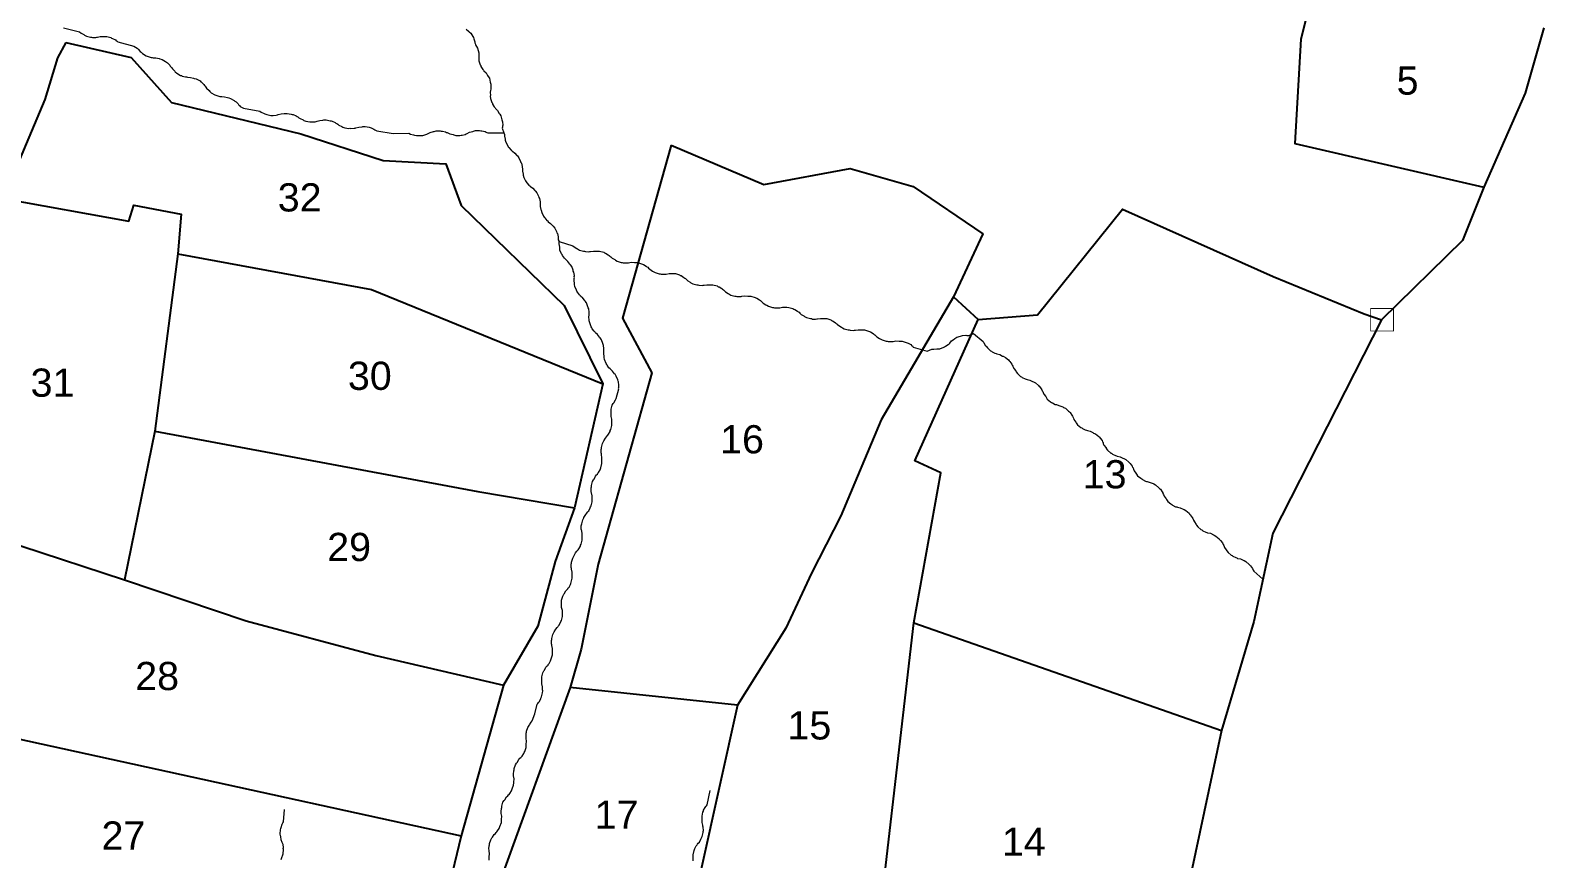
# Model space of a CAD drawing. Header units: inches. Extents: x 45 to 985, y 114 to 777.
# Drawn here: x 384.7 to 547.2, y 495.8 to 583.8 of the extents above; entities that cross this region are included whole.
import ezdxf
from ezdxf.enums import TextEntityAlignment as Align

# ---------------------------------------------------------------- set-up
doc = ezdxf.new("R2010")
doc.units = ezdxf.units.IN
doc.header["$LTSCALE"] = 15
doc.header["$MEASUREMENT"] = 0
doc.linetypes.add('ACAD_ISO02W100', pattern=[15, 12, -3])
for name, color, linetype in [('BOUNDARY', 5, 'Continuous'), ('PLOT', 7, 'Continuous'), ('PLOT NO', 7, 'Continuous'), ('STONES', 3, 'Continuous'), ('STREAM', 130, 'SL')]:
    doc.layers.add(name, color=color, linetype=linetype)
doc.styles.get("Standard").update_dxf_attribs({"font": 'arial.ttf'})
doc.linetypes.add('SL', pattern='A,8e-06,[1,streme line,S=0.066667,R=0,X=0,Y=0],-0.839413', length=0.839421)

msp = doc.modelspace()

# ---------------------------------------------------------------- linework, layer by layer
at = {"layer": 'BOUNDARY', "color": 5, "linetype": 'ACAD_ISO02W100', "ltscale": 0.2}
msp.add_lwpolyline([(545.62, 584.15), (543.64, 577.19), (539.24, 567.18), (536.98, 561.53), (528.36, 553.1), (516.8, 530.39), (514.79, 521.03), (511.35, 509.42), (504.28, 476.43), (497.48, 474.38), (497.08, 473.37), (490.05, 450.02), (487.22, 430.17), (484.05, 413.63), (482.14, 403.56), (481.74, 401.28), (479.18, 387.63), (478.89, 384.11), (475.43, 353.02), (474.98, 350.53), (474.74, 349.26), (474.1, 346.11), (471.43, 332.21)], dxfattribs=at)
at = {"layer": 'PLOT'}
for points in [[(547.17, 588.88), (540.94, 591.17), (535.38, 589.27), (521.65, 590.45), (519.78, 582.94), (519.13, 571.84), (539.24, 567.18)], [(388.45, 582.59), (387.55, 580.94), (386.21, 576.5), (381.78, 565.99)], [(388.45, 582.59), (395.38, 580.98), (399.69, 576.21), (413.45, 572.87), (422.2, 570.04), (428.86, 569.68), (430.49, 565.23), (441.44, 554.61), (445.53, 546.3), (442.53, 533.09), (440.48, 527.39), (438.63, 520.51), (434.97, 514.23), (430.48, 498.21), (426.46, 481.46)], [(452.8, 571.65), (447.63, 553.25), (450.77, 547.44), (445.06, 527.11), (443.23, 518.06), (442.09, 514), (432.02, 486.23)], [(452.8, 571.65), (462.67, 567.46), (471.86, 569.17), (478.54, 567.27), (485.94, 562.22), (482.82, 555.53), (485.45, 553.12), (491.77, 553.61), (500.81, 564.87), (516.84, 557.71), (526.51, 553.74), (528.36, 553.1)], [(381.78, 565.99), (395.14, 563.57), (395.69, 565.28), (400.71, 564.31), (400.36, 560.09), (397.91, 541.25), (394.68, 525.45)], [(400.36, 560.09), (420.95, 556.32), (445.53, 546.3)], [(482.82, 555.53), (475.15, 542.44), (470.86, 532.24), (467.73, 526.16), (465, 520.31), (459.88, 512.12), (456.04, 494.87), (453.75, 485), (453.34, 483.23), (451.61, 482.95), (433.18, 484.52)], [(473.97, 480.68), (478.62, 520.88), (481.49, 536.82), (478.73, 538.08), (483.47, 548.7), (485.45, 553.12)], [(397.91, 541.25), (432.26, 534.84), (442.53, 533.09)], [(372.95, 531.47), (383.66, 529.06), (394.68, 525.45), (407.63, 521.07), (421.42, 517.39), (434.97, 514.23)], [(478.62, 520.88), (511.35, 509.42)], [(459.88, 512.12), (442.09, 514)], [(365.72, 512.42), (430.48, 498.21)]]:
    msp.add_lwpolyline(points, dxfattribs=at)
at = {"layer": 'STONES', "linetype": 'ACAD_ISO02W100', "const_width": 0.1}
msp.add_lwpolyline([(527.2, 554.29), (529.62, 554.29), (529.62, 551.9), (527.2, 551.9)], close=True, dxfattribs=at)
at = {"layer": 'STREAM', "color": 4, "lineweight": 0}
for points in [[(388.21, 584.14), (389.91, 583.71), (390.07, 583.57), (390.36, 583.41), (390.42, 583.36), (390.63, 583.25), (391.06, 583.14), (391.17, 583.14), (391.28, 583.12), (391.63, 583.12), (391.74, 583.14), (391.82, 583.14), (392.11, 583.2), (392.46, 583.2), (392.54, 583.22), (392.79, 583.2), (393.22, 583.09), (393.3, 583.03), (393.4, 583.01), (393.73, 582.85), (393.81, 582.77), (393.89, 582.71), (393.97, 582.63), (395.69, 582.2), (396.02, 581.99), (396.12, 581.85), (396.36, 581.61), (396.45, 581.53), (396.61, 581.39), (396.98, 581.15), (397.09, 581.12), (397.2, 581.07), (397.52, 580.99), (397.63, 580.99), (397.74, 580.96), (398.03, 580.94), (398.36, 580.86), (398.44, 580.83), (398.68, 580.77), (399.06, 580.56), (399.14, 580.48), (399.24, 580.42), (399.49, 580.18), (399.54, 580.07), (399.59, 580.02), (399.67, 579.91), (399.78, 579.78), (400.02, 579.54), (400.08, 579.46), (400.24, 579.32), (400.64, 579.08), (400.75, 579.05), (400.83, 579), (401.16, 578.92), (401.29, 578.92), (401.37, 578.89), (401.69, 578.86), (402.02, 578.78), (402.1, 578.76), (402.31, 578.7), (402.72, 578.49), (402.8, 578.41), (402.88, 578.35), (403.12, 578.11), (403.2, 578), (403.25, 577.95), (403.33, 577.84), (403.42, 577.71), (403.68, 577.46), (403.74, 577.38), (403.9, 577.22), (404.28, 577.01), (404.38, 576.98), (404.49, 576.93), (404.82, 576.85), (404.95, 576.85), (405.03, 576.82), (405.33, 576.79), (405.65, 576.71), (405.76, 576.68), (405.97, 576.63), (406.35, 576.41), (406.43, 576.33), (406.54, 576.28), (406.78, 576.04), (406.83, 575.93), (406.91, 575.88), (406.97, 575.77), (407.32, 575.58), (409.07, 575.28), (409.23, 575.18), (409.55, 575.04), (409.61, 574.99), (409.82, 574.91), (410.25, 574.83), (410.39, 574.83), (410.49, 574.83), (410.82, 574.85), (410.95, 574.88), (411.03, 574.91), (411.33, 574.99), (411.65, 575.02), (411.76, 575.02), (411.97, 575.04), (412.4, 574.96), (412.51, 574.93), (412.62, 574.91), (412.94, 574.77), (413.05, 574.69), (413.1, 574.67), (413.21, 574.58), (413.37, 574.48), (413.67, 574.34), (413.75, 574.29), (413.96, 574.21), (414.4, 574.13), (414.5, 574.15), (414.61, 574.13), (414.96, 574.15), (415.07, 574.18), (415.18, 574.21), (415.47, 574.29), (415.79, 574.32), (415.88, 574.34), (416.12, 574.34), (416.55, 574.26), (416.66, 574.23), (416.76, 574.21), (417.09, 574.07), (417.17, 573.99), (417.25, 573.97), (417.36, 573.89), (417.49, 573.78), (417.81, 573.64), (417.89, 573.59), (418.11, 573.51), (418.54, 573.43), (418.65, 573.45), (418.76, 573.43), (419.1, 573.45), (419.21, 573.48), (419.29, 573.51), (419.59, 573.59), (419.94, 573.62), (420.02, 573.64), (420.26, 573.64), (420.69, 573.59), (420.8, 573.54), (420.91, 573.51), (421.2, 573.37), (421.31, 573.29), (421.39, 573.27), (421.5, 573.19), (423.25, 572.89), (424.92, 572.92), (425.08, 572.84), (425.43, 572.75), (425.51, 572.73), (425.73, 572.67), (426.18, 572.67), (426.29, 572.7), (426.4, 572.7), (426.72, 572.78), (426.83, 572.84), (426.91, 572.86), (427.18, 573), (427.53, 573.1), (427.61, 573.13), (427.82, 573.19), (428.25, 573.19), (428.36, 573.16), (428.5, 573.16), (428.82, 573.08), (428.93, 573.02), (429.01, 573), (429.12, 572.94), (429.28, 572.86), (429.63, 572.78), (429.71, 572.75), (429.92, 572.7), (430.35, 572.7), (430.49, 572.73), (430.6, 572.73), (430.92, 572.81), (431.03, 572.86), (431.11, 572.89), (431.38, 573.05), (431.73, 573.13), (431.81, 573.16), (432.02, 573.21), (432.45, 573.21), (432.56, 573.19), (432.67, 573.19), (433.02, 573.1), (433.13, 573.05), (433.21, 573.02), (433.31, 572.97), (435.01, 572.97), (435.09, 572.81)], [(431.03, 584), (431.27, 583.79), (431.32, 583.71), (431.51, 583.57), (431.73, 583.2), (431.78, 583.09), (431.83, 582.98), (431.94, 582.66), (431.94, 582.55), (431.97, 582.47), (432, 582.34), (432.21, 581.96), (432.37, 581.47), (432.35, 581.29), (432.35, 580.96), (432.35, 580.88), (432.37, 580.64), (432.51, 580.21), (432.56, 580.13), (432.59, 580.02), (432.78, 579.72), (432.86, 579.64), (432.91, 579.56), (433.13, 579.35), (433.29, 579.05), (433.34, 578.97), (433.48, 578.78), (433.58, 578.35), (433.61, 578.24), (433.64, 578.14), (433.64, 577.81), (433.64, 577.68), (433.64, 577.6), (433.61, 577.46), (433.58, 577.28), (433.61, 576.95), (433.58, 576.87), (433.61, 576.63), (433.74, 576.2), (433.8, 576.12), (433.83, 576.01), (434.01, 575.72), (434.09, 575.63), (434.15, 575.55), (434.36, 575.34), (434.52, 575.04), (434.58, 574.96), (434.71, 574.77), (434.82, 574.34), (434.85, 574.23), (434.87, 574.13), (434.9, 573.8), (434.87, 573.67), (434.87, 573.59), (434.85, 573.45), (435.01, 572.97)], [(435.09, 572.81), (435.09, 572.62), (435.17, 572.3), (435.17, 572.19), (435.22, 571.97), (435.44, 571.6), (435.49, 571.49), (435.55, 571.41), (435.79, 571.14), (435.87, 571.06), (435.95, 571.01), (436.19, 570.82), (436.41, 570.57), (436.46, 570.52), (436.62, 570.33), (436.81, 569.93), (436.84, 569.82), (436.89, 569.74), (436.97, 569.39), (436.97, 569.28), (437, 569.2), (437, 569.07), (437, 568.88), (437.08, 568.56), (437.08, 568.48), (437.14, 568.23), (437.32, 567.86), (437.4, 567.75), (437.46, 567.67), (437.67, 567.4), (437.78, 567.32), (437.84, 567.26), (438.1, 567.08), (438.32, 566.83), (438.37, 566.78), (438.53, 566.59), (438.72, 566.22), (438.75, 566.08), (438.8, 566), (438.88, 565.65), (438.88, 565.54), (438.88, 565.46), (438.88, 565.33), (438.88, 565.14), (438.97, 564.82), (438.99, 564.74), (439.05, 564.49), (439.23, 564.12), (439.32, 564.01), (439.37, 563.93), (439.58, 563.66), (439.69, 563.6), (439.75, 563.52), (439.99, 563.34), (440.23, 563.09), (440.28, 563.04), (440.45, 562.85), (440.63, 562.47), (440.66, 562.34), (440.71, 562.26), (440.8, 561.91), (440.8, 561.8), (440.8, 561.72), (440.8, 561.59), (440.9, 561.43)], [(433.45, 495.65), (433.45, 495.9), (433.45, 495.98), (433.48, 496.33), (433.45, 496.62), (433.45, 496.7), (433.42, 496.84), (433.45, 497.16), (433.48, 497.27), (433.48, 497.4), (433.64, 497.81), (433.74, 498), (433.8, 498.08), (433.99, 498.37), (434.12, 498.48), (434.2, 498.59), (434.26, 498.64), (434.34, 498.75), (434.52, 499.02), (434.55, 499.13), (434.61, 499.23), (434.77, 499.64), (434.77, 499.88), (434.77, 499.96), (434.79, 500.31), (434.74, 500.61), (434.74, 500.69), (434.74, 500.82), (434.77, 501.14), (434.79, 501.25), (434.79, 501.39), (434.93, 501.79), (435.06, 501.98), (435.12, 502.06), (435.31, 502.36), (435.44, 502.49), (435.52, 502.57), (435.57, 502.62), (435.66, 502.73), (435.84, 503), (435.87, 503.11), (435.92, 503.22), (436.06, 503.62), (436.09, 503.86), (436.09, 503.94), (436.11, 504.29), (436.06, 504.59), (436.06, 504.67), (436.06, 504.8), (436.09, 505.15), (436.11, 505.23), (436.11, 505.37), (436.25, 505.77), (436.38, 505.96), (436.44, 506.04), (436.62, 506.34), (436.73, 506.47), (436.84, 506.55), (436.89, 506.61), (436.97, 506.71), (437.16, 506.98), (437.19, 507.09), (437.24, 507.2), (437.38, 507.63), (437.4, 507.85), (437.4, 507.93), (437.43, 508.28), (437.38, 508.57), (437.38, 508.65), (437.38, 508.79), (437.38, 509.14), (437.43, 509.24), (437.43, 509.35), (437.57, 509.76), (437.7, 509.97), (437.75, 510.02), (437.92, 510.32), (438.05, 510.46), (438.32, 511.21), (438.56, 512.23), (438.64, 512.31), (438.7, 512.39), (438.78, 512.47), (438.94, 512.8), (438.97, 512.88), (439.02, 512.99), (439.13, 513.42), (439.15, 513.66), (439.13, 513.74), (439.13, 514.06), (439.07, 514.38), (439.07, 514.47), (439.05, 514.57), (439.05, 514.92), (439.07, 515.03), (439.07, 515.14), (439.18, 515.57), (439.29, 515.78), (439.34, 515.84), (439.5, 516.16), (439.64, 516.3), (439.72, 516.38), (439.75, 516.46), (439.83, 516.54), (439.99, 516.83), (440.01, 516.94), (440.07, 517.05), (440.2, 517.48), (440.2, 517.72), (440.18, 517.8), (440.2, 518.13), (440.12, 518.45), (440.12, 518.53), (440.1, 518.64), (440.1, 518.99), (440.12, 519.09), (440.12, 519.2), (440.23, 519.63), (440.34, 519.85), (440.39, 519.9), (440.55, 520.2), (440.69, 520.36), (440.77, 520.44), (440.8, 520.52), (440.88, 520.6), (441.06, 520.9), (441.09, 521), (441.15, 521.11), (441.25, 521.54), (441.25, 521.76), (441.25, 521.87), (441.25, 522.19), (441.17, 522.51), (441.17, 522.59), (441.15, 522.7), (441.15, 523.05), (441.17, 523.16), (441.17, 523.27), (441.28, 523.7), (441.39, 523.91), (441.44, 523.96), (441.6, 524.26), (441.74, 524.42), (441.82, 524.5), (441.87, 524.58), (441.95, 524.66), (442.11, 524.96), (442.14, 525.07), (442.19, 525.18), (442.3, 525.61), (442.3, 525.82), (442.3, 525.93), (442.3, 526.25), (442.22, 526.58), (442.22, 526.66), (442.19, 526.76), (442.19, 527.11), (442.22, 527.22), (442.22, 527.33), (442.36, 527.76), (442.46, 527.97), (442.49, 528.03), (442.65, 528.32), (442.79, 528.49), (442.87, 528.57), (442.92, 528.65), (443, 528.73), (443.16, 529.02), (443.19, 529.13), (443.24, 529.24), (443.35, 529.67), (443.35, 529.89), (443.35, 529.99), (443.35, 530.32), (443.3, 530.64), (443.27, 530.72), (443.24, 530.83), (443.24, 531.18), (443.27, 531.28), (443.3, 531.39), (443.41, 531.82), (443.51, 532.04), (443.54, 532.09), (443.73, 532.39), (443.84, 532.55), (443.92, 532.63), (443.97, 532.71), (444.05, 532.79), (444.21, 533.09), (444.24, 533.2), (444.29, 533.3), (444.4, 533.73), (444.4, 533.95), (444.4, 534.06), (444.4, 534.38), (444.35, 534.7), (444.32, 534.78), (444.29, 534.89), (444.32, 535.24), (444.35, 535.35), (444.35, 535.46), (444.46, 535.89), (444.56, 536.07), (444.62, 536.16), (444.78, 536.45), (444.89, 536.61), (444.97, 536.69), (445.02, 536.77), (445.1, 536.86), (445.26, 537.15), (445.29, 537.26), (445.34, 537.37), (445.45, 537.8), (445.45, 538.01), (445.45, 538.12), (445.45, 538.44), (445.4, 538.74), (445.4, 538.85), (445.37, 538.95), (445.37, 539.3), (445.4, 539.41), (445.4, 539.52), (445.5, 539.95), (445.61, 540.14), (445.67, 540.22), (445.83, 540.52), (445.94, 540.65), (446.02, 540.76), (446.07, 540.84), (446.15, 540.92), (446.31, 541.21), (446.34, 541.32), (446.39, 541.43), (446.5, 541.86), (446.5, 542.08), (446.5, 542.18), (446.5, 542.51), (446.45, 542.8), (446.45, 542.91), (446.42, 543.02), (446.42, 543.37), (446.45, 543.48), (446.45, 543.58), (446.55, 544.01), (446.66, 544.2), (446.72, 544.28), (446.88, 544.58), (446.98, 544.71), (447.25, 545.76), (447.23, 545.82), (447.25, 545.92), (447.25, 546.01), (447.25, 546.14), (447.2, 546.49), (447.17, 546.57), (447.15, 546.7), (446.98, 547.11), (446.85, 547.3), (446.8, 547.35), (446.58, 547.62), (446.37, 547.84), (446.31, 547.89), (446.2, 547.97), (446.02, 548.27), (445.96, 548.35), (445.91, 548.45), (445.72, 548.86), (445.69, 549.07), (445.69, 549.18), (445.64, 549.5), (445.67, 549.69), (445.67, 549.83), (445.67, 549.91), (445.67, 550.04), (445.61, 550.36), (445.59, 550.47), (445.56, 550.58), (445.4, 550.98), (445.26, 551.17), (445.21, 551.25), (444.99, 551.52), (444.78, 551.71), (444.72, 551.79), (444.62, 551.87), (444.43, 552.14), (444.37, 552.25), (444.32, 552.33), (444.16, 552.76), (444.11, 552.98), (444.11, 553.06), (444.05, 553.41), (444.08, 553.59), (444.08, 553.7), (444.08, 553.78), (444.08, 553.92), (444.05, 554.27), (444, 554.35), (443.97, 554.48), (443.81, 554.89), (443.67, 555.07), (443.62, 555.13), (443.43, 555.4), (443.19, 555.61), (443.14, 555.67), (443.06, 555.75), (442.84, 556.04), (442.79, 556.12), (442.73, 556.23), (442.57, 556.63), (442.54, 556.85), (442.52, 556.96), (442.49, 557.28), (442.49, 557.47), (442.52, 557.6), (442.49, 557.68), (442.52, 557.79), (442.46, 558.14), (442.41, 558.25), (442.41, 558.36), (442.25, 558.76), (442.11, 558.95), (442.03, 559), (441.84, 559.3), (441.6, 559.49), (441.55, 559.57), (441.47, 559.65), (441.25, 559.92), (441.23, 560.03), (441.15, 560.11), (440.98, 560.51), (440.96, 560.75), (440.96, 560.83), (440.9, 561.18), (440.9, 561.34), (440.9, 561.43), (442.36, 560.97), (442.49, 560.86), (442.79, 560.67), (442.87, 560.62), (443.06, 560.51), (443.49, 560.38), (443.59, 560.38), (443.7, 560.35), (444.05, 560.32), (444.16, 560.35), (444.24, 560.35), (444.56, 560.4), (444.89, 560.4), (444.99, 560.4), (445.21, 560.38), (445.64, 560.27), (445.72, 560.21), (445.83, 560.16), (446.12, 560), (446.23, 559.92), (446.29, 559.86), (446.39, 559.78), (446.53, 559.65), (446.82, 559.49), (446.88, 559.43), (447.07, 559.33), (447.5, 559.19), (447.6, 559.19), (447.71, 559.16), (448.06, 559.14), (448.2, 559.16), (448.28, 559.16), (448.57, 559.22), (448.92, 559.19), (449, 559.19), (449.22, 559.19), (449.65, 559.06), (449.76, 559), (449.86, 558.98), (450.16, 558.81), (450.24, 558.71), (450.32, 558.68), (450.4, 558.57), (450.54, 558.46), (450.83, 558.28), (450.91, 558.22), (451.1, 558.12), (451.53, 557.98), (451.64, 557.98), (451.75, 557.95), (452.07, 557.95), (452.21, 557.95), (452.29, 557.95), (452.61, 558.01), (452.93, 558.01), (453.01, 558.01), (453.26, 558.01), (453.69, 557.87), (453.77, 557.82), (453.87, 557.79), (454.17, 557.6), (454.25, 557.52), (454.33, 557.47), (454.44, 557.39), (454.57, 557.25), (454.84, 557.09), (454.92, 557.04), (455.11, 556.93), (455.54, 556.8), (455.65, 556.8), (455.76, 556.77), (456.11, 556.74), (456.22, 556.77), (456.32, 556.77), (456.62, 556.82), (456.97, 556.8), (457.05, 556.82), (457.26, 556.8), (457.7, 556.69), (457.8, 556.61), (457.91, 556.58), (458.21, 556.42), (458.29, 556.34), (458.37, 556.29), (458.45, 556.2), (458.58, 556.07), (458.88, 555.88), (458.96, 555.85), (459.15, 555.72), (459.58, 555.61), (459.69, 555.59), (459.79, 555.56), (460.12, 555.56), (460.25, 555.56), (460.33, 555.59), (460.63, 555.64), (460.98, 555.61), (461.06, 555.61), (461.3, 555.61), (461.73, 555.48), (461.81, 555.42), (461.92, 555.4), (462.22, 555.21), (462.3, 555.13), (462.38, 555.07), (462.46, 554.99), (462.59, 554.86), (462.89, 554.7), (462.97, 554.64), (463.16, 554.54), (463.59, 554.4), (463.7, 554.4), (463.8, 554.37), (464.15, 554.35), (464.26, 554.37), (464.37, 554.37), (464.67, 554.43), (465.02, 554.43), (465.1, 554.43), (465.31, 554.4), (465.74, 554.29), (465.85, 554.24), (465.96, 554.19), (466.25, 554.02), (466.33, 553.94), (466.41, 553.89), (466.5, 553.81), (466.63, 553.67), (466.93, 553.51), (467.01, 553.46), (467.2, 553.32), (467.63, 553.22), (467.73, 553.22), (467.84, 553.16), (468.16, 553.16), (468.3, 553.19), (468.38, 553.19), (468.68, 553.24), (469.03, 553.22), (469.11, 553.22), (469.35, 553.22), (469.78, 553.08), (469.86, 553.03), (469.97, 553), (470.26, 552.81), (470.34, 552.73), (470.42, 552.68), (470.51, 552.6), (470.64, 552.49), (470.94, 552.3), (471.02, 552.25), (471.2, 552.14), (471.64, 552.01), (471.74, 552.01), (471.85, 551.98), (472.2, 551.95), (472.31, 551.98), (472.42, 551.98), (472.71, 552.03), (473.06, 552.03), (473.14, 552.03), (473.36, 552.03), (473.79, 551.9), (473.9, 551.84), (474, 551.82), (474.3, 551.63), (474.38, 551.55), (474.46, 551.49), (474.54, 551.41), (474.68, 551.28), (474.97, 551.12), (475.03, 551.06), (475.24, 550.96), (475.67, 550.82), (475.78, 550.82), (475.89, 550.8), (476.21, 550.77), (476.34, 550.8), (476.43, 550.8), (476.72, 550.85), (477.07, 550.82), (477.15, 550.82), (477.39, 550.82), (477.8, 550.69), (477.91, 550.63), (478.01, 550.61), (478.31, 550.45), (478.39, 550.34), (478.47, 550.31), (478.55, 550.2), (480.03, 549.77), (480.54, 549.96), (480.73, 549.96), (481.08, 549.99), (481.16, 549.99), (481.38, 550.01), (481.81, 550.18), (481.89, 550.23), (482, 550.28), (482.27, 550.47), (482.37, 550.55), (482.43, 550.61), (482.64, 550.85), (482.91, 551.04), (482.99, 551.09), (483.18, 551.23), (483.58, 551.36), (483.69, 551.39), (483.8, 551.41), (484.15, 551.47), (484.26, 551.44), (484.36, 551.44), (484.47, 551.44), (484.98, 551.63), (485.98, 550.8), (486.06, 550.63), (486.25, 550.34), (486.3, 550.28), (486.44, 550.1), (486.76, 549.8), (486.87, 549.75), (486.95, 549.69), (487.24, 549.53), (487.38, 549.5), (487.46, 549.48), (487.76, 549.4), (488.05, 549.23), (488.13, 549.21), (488.35, 549.1), (488.7, 548.83), (488.75, 548.72), (488.83, 548.67), (489.05, 548.37), (489.07, 548.27), (489.13, 548.18), (489.18, 548.08), (489.26, 547.92), (489.45, 547.65), (489.5, 547.57), (489.64, 547.38), (489.96, 547.08), (490.07, 547.03), (490.15, 546.97), (490.45, 546.81), (490.58, 546.79), (490.66, 546.76), (490.96, 546.68), (491.25, 546.52), (491.33, 546.49), (491.55, 546.38), (491.87, 546.11), (491.95, 546.01), (492.03, 545.95), (492.22, 545.66), (492.28, 545.55), (492.33, 545.47), (492.38, 545.36), (492.44, 545.2), (492.65, 544.93), (492.68, 544.85), (492.81, 544.66), (493.16, 544.36), (493.27, 544.31), (493.35, 544.26), (493.65, 544.09), (493.78, 544.07), (493.86, 544.04), (494.16, 543.96), (494.46, 543.83), (494.54, 543.77), (494.75, 543.69), (495.08, 543.39), (495.16, 543.29), (495.24, 543.23), (495.42, 542.96), (495.48, 542.83), (495.53, 542.78), (495.59, 542.64), (495.64, 542.48), (495.86, 542.21), (495.88, 542.13), (496.02, 541.94), (496.37, 541.65), (496.47, 541.62), (496.56, 541.54), (496.85, 541.38), (496.99, 541.35), (497.07, 541.32), (497.36, 541.24), (497.66, 541.11), (497.74, 541.05), (497.95, 540.97), (498.28, 540.68), (498.36, 540.6), (498.44, 540.52), (498.63, 540.25), (498.68, 540.11), (498.74, 540.06), (498.76, 539.92), (498.84, 539.76), (499.06, 539.49), (499.08, 539.41), (499.22, 539.22), (499.57, 538.93), (499.65, 538.9), (499.76, 538.82), (500.05, 538.66), (500.16, 538.63), (500.24, 538.6), (500.56, 538.52), (500.86, 538.39), (500.94, 538.34), (501.16, 538.25), (501.48, 537.96), (501.56, 537.88), (501.64, 537.8), (501.83, 537.53), (501.88, 537.39), (501.94, 537.34), (501.96, 537.21), (502.05, 537.04), (502.23, 536.77), (502.29, 536.69), (502.42, 536.51), (502.77, 536.24), (502.85, 536.18), (502.93, 536.1), (503.26, 535.94), (503.36, 535.91), (503.44, 535.89), (503.74, 535.81), (504.06, 535.67), (504.14, 535.64), (504.33, 535.54), (504.68, 535.24), (504.74, 535.16), (504.84, 535.08), (505.03, 534.81), (505.09, 534.7), (505.11, 534.62), (505.17, 534.51), (505.25, 534.33), (505.44, 534.06), (505.49, 533.98), (505.62, 533.79), (505.95, 533.52), (506.05, 533.46), (506.14, 533.38), (506.46, 533.22), (506.57, 533.2), (506.65, 533.17), (506.94, 533.09), (507.27, 532.95), (507.35, 532.93), (507.53, 532.82), (507.88, 532.52), (507.94, 532.44), (508.02, 532.36), (508.23, 532.09), (508.29, 531.98), (508.32, 531.9), (508.37, 531.8), (508.45, 531.61), (508.64, 531.34), (508.69, 531.26), (508.83, 531.07), (509.15, 530.8), (509.26, 530.75), (509.34, 530.67), (509.66, 530.53), (509.77, 530.48), (509.85, 530.45), (510.15, 530.4), (510.47, 530.24), (510.55, 530.21), (510.74, 530.1), (511.09, 529.8), (511.14, 529.72), (511.22, 529.64), (511.44, 529.37), (511.49, 529.27), (511.52, 529.19), (511.57, 529.08), (511.65, 528.89), (511.84, 528.62), (511.89, 528.54), (512.03, 528.35), (512.35, 528.08), (512.46, 528.03), (512.54, 527.95), (512.86, 527.81), (512.97, 527.79), (513.05, 527.73), (513.35, 527.68), (513.64, 527.52), (513.75, 527.49), (513.94, 527.38), (514.29, 527.09), (514.34, 527.01), (514.42, 526.93), (514.64, 526.66), (514.67, 526.55), (514.72, 526.47), (514.77, 526.36), (515.74, 525.53)], [(455.17, 495.57), (455.17, 495.9), (455.17, 496), (455.17, 496.22), (455.25, 496.65), (455.3, 496.76), (455.33, 496.87), (455.49, 497.16), (455.57, 497.27), (455.62, 497.35), (455.68, 497.43), (455.81, 497.56), (455.97, 497.89), (456, 497.94), (456.11, 498.16), (456.22, 498.59), (456.22, 498.7), (456.24, 498.8), (456.22, 499.15), (456.19, 499.26), (456.19, 499.37), (456.11, 499.66), (456.11, 499.99), (456.11, 500.09), (456.11, 500.31), (456.19, 500.74), (456.24, 500.85), (456.27, 500.96), (456.43, 501.25), (456.51, 501.36), (456.57, 501.41), (456.65, 501.52), (456.97, 503.03)], [(411.35, 495.71), (411.46, 496.03), (411.49, 496.11), (411.57, 496.33), (411.6, 496.76), (411.57, 496.87), (411.6, 496.97), (411.54, 497.32), (411.49, 497.43), (411.46, 497.51), (411.35, 497.81), (411.3, 498.16), (411.27, 498.24), (411.25, 498.45), (411.27, 498.88), (411.3, 498.99), (411.33, 499.13), (411.44, 499.45), (411.49, 499.53), (411.52, 499.61), (411.6, 499.72), (411.7, 501.04)]]:
    msp.add_lwpolyline(points, dxfattribs=at)

# ---------------------------------------------------------------- texts
at = {"layer": 'PLOT NO', "linetype": 'ACAD_ISO02W100'}
for s, p in [('5', (531.12, 578.53)), ('32', (413.31, 566.11)), ('31', (387.03, 546.41)), ('30', (420.77, 547.14)), ('16', (460.35, 540.39)), ('13', (498.91, 536.67)), ('29', (418.57, 528.94)), ('28', (398.15, 515.22)), ('15', (467.51, 509.97)), ('17', (447.01, 500.48)), ('27', (394.57, 498.26)), ('14', (490.31, 497.61))]:
    msp.add_text(s, height=3, dxfattribs=at).set_placement(p, align=Align.MIDDLE_CENTER)

doc.saveas('drawing.dxf')
